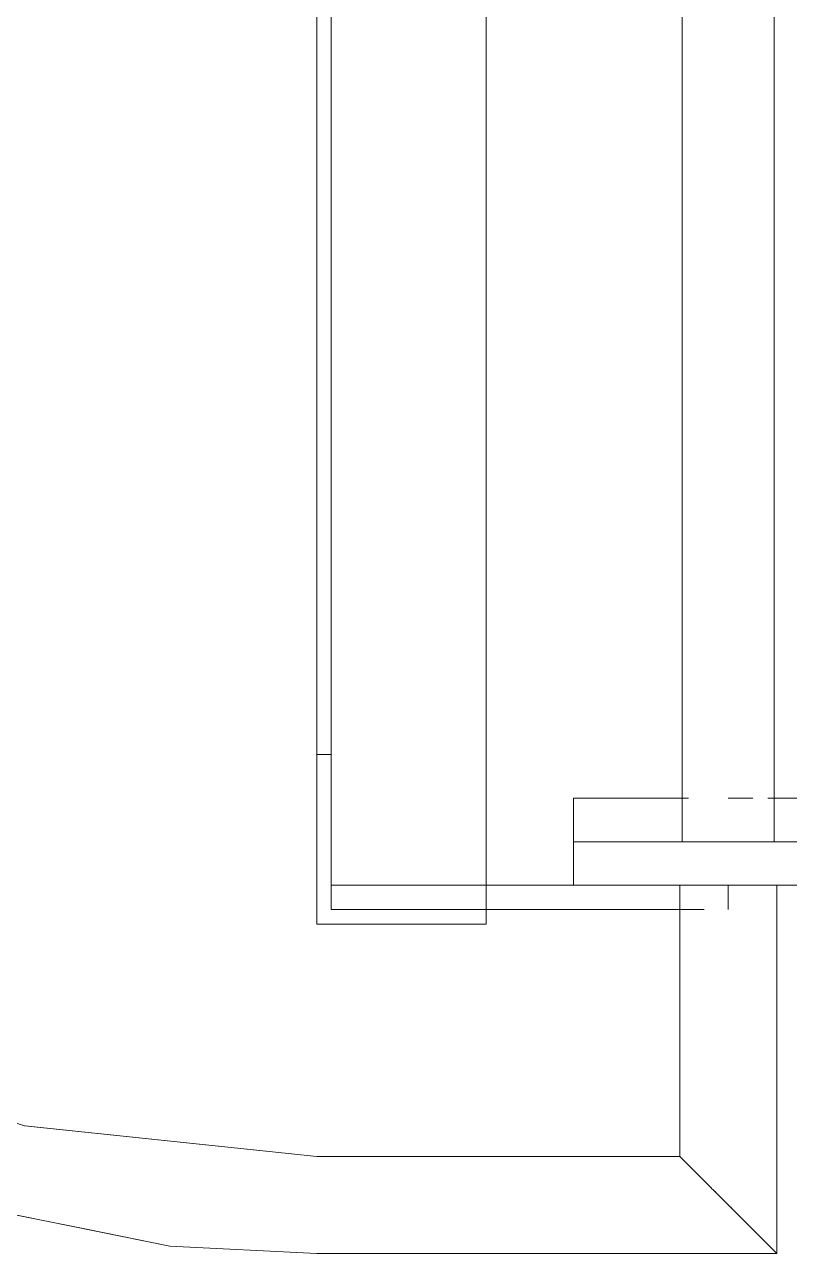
# Model space of a CAD drawing. Header units: millimetres. Extents: x 35540 to 832230, y -10956 to 416550.
# Drawn here: x 197572.8 to 197730.7, y 41522.5 to 41776.2 of the extents above; entities that cross this region are included whole.
import ezdxf

# ---------------------------------------------------------------- set-up
doc = ezdxf.new("R2010")
doc.units = ezdxf.units.MM
doc.layers.add('Q-CASE', color=31, linetype='Continuous', lineweight=5)

# ---------------------------------------------------------------- blocks, each defined once
blk = doc.blocks.new('DLN_Cat Ladder - 750x750x5000 _WDH_-9766194-2_F U_F_A_')
at = {"layer": 'Q-CASE'}
for p, q in [((260.7, -609), (260.7, -708.77)), ((260.7, -708.77), (260.7, -609)), ((260.7, -609), (260.7, -708.77)), ((260.7, -699), (260.7, -708.82)), ((269.7, -708.77), (269.7, -699)), ((269.7, -699), (269.7, -708.77)), ((269.7, -699), (269.7, -708.82)), ((269.7, -749), (269.7, -699)), ((269.7, -708.77), (269.7, -699)), ((269.7, -708.82), (269.7, -699)), ((278.7, -699), (278.7, -749)), ((278.7, -709.96), (278.7, -699)), ((269.7, -707.5), (-180.3, -707.5)), ((260.7, -707.5), (-171.3, -707.5)), ((260.7, -707.5), (-171.3, -707.5)), ((260.7, -707.5), (-171.3, -707.5)), ((260.7, -707.5), (-171.3, -707.5)), ((260.7, -707.5), (-171.3, -707.5)), ((260.7, -707.5), (-171.3, -707.5)), ((260.7, -707.5), (-171.3, -707.5)), ((260.7, -707.5), (-171.3, -707.5)), ((260.7, -707.5), (-171.3, -707.5)), ((260.7, -707.5), (-171.3, -707.5)), ((260.7, -707.5), (-171.3, -707.5)), ((260.7, -707.5), (-171.3, -707.5)), ((260.7, -707.5), (-171.3, -707.5)), ((260.7, -707.5), (-171.3, -707.5)), ((260.7, -707.5), (-171.3, -707.5)), ((267.03, -707.5), (260.7, -707.5)), ((267.03, -707.5), (260.7, -707.5)), ((267.03, -707.5), (260.7, -707.5)), ((267.03, -707.5), (260.7, -707.5)), ((267.03, -707.5), (260.7, -707.5)), ((267.03, -707.5), (260.7, -707.5)), ((267.03, -707.5), (260.7, -707.5)), ((267.03, -707.5), (260.7, -707.5)), ((267.03, -707.5), (260.7, -707.5)), ((267.03, -707.5), (260.7, -707.5)), ((267.03, -707.5), (260.7, -707.5)), ((267.03, -707.5), (260.7, -707.5)), ((267.03, -707.5), (260.7, -707.5)), ((267.03, -707.5), (260.7, -707.5)), ((267.03, -707.5), (260.7, -707.5)), ((269.7, -716.9), (269.7, -707.5)), ((269.7, -707.5), (269.7, -708.77)), ((269.7, -716.9), (269.7, -707.5)), ((269.7, -707.5), (269.7, -716.9)), ((269.7, -716.9), (269.7, -707.5)), ((269.7, -707.5), (269.7, -707.82)), ((269.7, -710.28), (269.7, -707.5)), ((269.7, -707.5), (269.7, -716.9)), ((269.7, -708.77), (269.7, -707.5)), ((269.7, -707.5), (269.7, -710.28)), ((269.7, -707.82), (269.7, -707.5)), ((269.7, -707.5), (269.7, -707.82)), ((269.7, -707.82), (269.7, -707.5)), ((269.7, -707.5), (269.7, -707.82)), ((269.7, -712.25), (269.7, -707.5)), ((269.7, -707.5), (269.7, -716.9)), ((269.7, -716.9), (269.7, -707.5)), ((269.7, -707.5), (269.7, -707.82)), ((269.7, -708.77), (269.7, -707.5)), ((269.7, -707.5), (269.7, -710.28)), ((269.7, -708.77), (269.7, -707.5)), ((269.7, -707.5), (269.7, -716.9)), ((269.7, -708.77), (269.7, -707.5)), ((269.7, -707.5), (269.7, -707.82)), ((269.7, -710.28), (269.7, -707.5)), ((269.7, -707.5), (269.7, -707.82)), ((269.7, -712.25), (269.7, -707.5)), ((269.7, -707.5), (269.7, -708.77)), ((269.7, -712.25), (269.7, -707.5)), ((269.7, -707.5), (269.7, -707.82)), ((269.7, -716.9), (269.7, -707.5)), ((269.7, -707.5), (269.7, -716.9)), ((269.7, -708.77), (269.7, -707.5)), ((269.7, -707.5), (269.7, -726.5)), ((269.7, -712.25), (269.7, -707.5)), ((269.7, -707.5), (269.7, -708.77)), ((269.7, -707.82), (269.7, -708.77)), ((269.7, -716.9), (269.7, -707.82)), ((269.7, -707.82), (269.7, -708.77)), ((269.7, -716.9), (269.7, -707.82)), ((269.7, -707.82), (269.7, -714.54)), ((269.7, -707.82), (269.7, -716.9)), ((269.7, -707.82), (269.7, -710.28)), ((269.7, -707.82), (269.7, -708.77)), ((269.7, -707.82), (269.7, -716.9)), ((354.7, -707), (278.7, -707)), ((278.7, -709.93), (278.7, -707)), ((278.7, -707), (278.7, -709.93)), ((354.7, -707), (278.7, -707)), ((278.7, -709.93), (278.7, -707)), ((278.7, -707), (278.7, -709.93)), ((354.7, -707), (278.7, -707)), ((278.7, -709.93), (278.7, -707)), ((278.7, -707), (278.7, -709.93)), ((354.7, -707), (278.7, -707)), ((278.7, -709.93), (278.7, -707)), ((278.7, -707), (278.7, -709.93)), ((354.7, -707), (278.7, -707)), ((278.7, -709.93), (278.7, -707)), ((278.7, -707), (278.7, -709.93)), ((354.7, -707), (278.7, -707)), ((278.7, -709.93), (278.7, -707)), ((278.7, -707), (278.7, -709.93)), ((354.7, -707), (278.7, -707)), ((278.7, -709.93), (278.7, -707)), ((278.7, -707), (278.7, -709.93)), ((354.7, -707), (278.7, -707)), ((278.7, -709.93), (278.7, -707)), ((278.7, -707), (278.7, -709.93)), ((354.7, -707), (278.7, -707)), ((278.7, -709.93), (278.7, -707)), ((278.7, -707), (278.7, -709.93)), ((354.7, -707), (278.7, -707)), ((278.7, -727), (278.7, -707)), ((278.7, -707), (278.7, -709.93)), ((354.7, -802), (354.7, -707)), ((354.7, -802), (354.7, -707)), ((354.7, -802), (354.7, -707)), ((354.7, -802), (354.7, -707)), ((354.7, -802), (354.7, -707)), ((354.7, -802), (354.7, -707)), ((354.7, -802), (354.7, -707)), ((354.7, -802), (354.7, -707)), ((354.7, -802), (354.7, -707)), ((354.7, -802), (354.7, -707)), ((269.7, -708.77), (269.7, -714.54)), ((269.7, -708.77), (269.7, -710.28)), ((269.7, -710.28), (269.7, -708.77)), ((269.7, -708.77), (269.7, -710.28)), ((269.7, -710.28), (269.7, -708.77)), ((269.7, -710.28), (269.7, -708.77)), ((269.7, -716.9), (269.7, -708.77)), ((269.7, -708.77), (269.7, -716.9)), ((269.7, -708.77), (269.7, -710.28)), ((269.7, -710.28), (269.7, -708.77)), ((269.7, -708.77), (269.7, -710.28)), ((269.7, -710.28), (269.7, -712.25)), ((269.7, -712.25), (269.7, -710.28)), ((269.7, -712.25), (269.7, -710.28)), ((269.7, -710.28), (269.7, -712.25)), ((269.7, -710.28), (269.7, -716.9)), ((269.7, -716.9), (269.7, -710.28)), ((269.7, -710.28), (269.7, -712.25)), ((269.7, -712.25), (269.7, -710.28)), ((269.7, -710.28), (269.7, -716.9)), ((269.7, -714.54), (269.7, -710.28)), ((269.7, -710.28), (269.7, -712.25)), ((269.7, -712.25), (269.7, -710.28)), ((269.7, -710.28), (269.7, -716.9)), ((278.7, -716.9), (278.7, -709.93)), ((278.7, -709.93), (278.7, -716.9)), ((278.7, -714.41), (278.7, -709.93)), ((278.7, -709.93), (278.7, -716.9)), ((278.7, -714.41), (278.7, -709.93)), ((278.7, -709.93), (278.7, -716.9)), ((278.7, -712), (278.7, -709.93)), ((278.7, -709.93), (278.7, -716.9)), ((278.7, -716.9), (278.7, -709.93)), ((278.7, -709.93), (278.7, -716.9)), ((278.7, -716.9), (278.7, -709.93)), ((278.7, -709.93), (278.7, -716.9)), ((278.7, -716.9), (278.7, -709.93)), ((278.7, -709.93), (278.7, -716.9)), ((278.7, -716.9), (278.7, -709.93)), ((278.7, -709.93), (278.7, -716.9)), ((278.7, -716.9), (278.7, -709.93)), ((278.7, -709.93), (278.7, -714.41)), ((278.7, -709.93), (278.7, -716.9)), ((260.7, -711.94), (260.7, -717.06)), ((269.7, -711.94), (269.7, -717.06)), ((269.7, -717.06), (269.7, -711.94)), ((269.7, -712.25), (269.7, -714.54)), ((269.7, -716.9), (269.7, -712.25)), ((269.7, -714.54), (269.7, -712.25)), ((269.7, -712.25), (269.7, -716.9)), ((269.7, -716.9), (269.7, -712.25)), ((269.7, -712.25), (269.7, -716.9)), ((269.7, -716.9), (269.7, -712.25)), ((269.7, -716.9), (269.7, -712.25)), ((269.7, -712.25), (269.7, -716.9)), ((269.7, -716.9), (269.7, -712.25)), ((269.7, -714.54), (269.7, -712.25)), ((269.7, -716.9), (269.7, -712.25)), ((278.7, -717.06), (278.7, -711.94)), ((278.7, -714.41), (278.7, -712)), ((269.7, -714.54), (269.7, -716.9)), ((269.7, -714.54), (269.7, -716.9)), ((269.7, -716.9), (269.7, -714.54)), ((269.7, -714.54), (269.7, -716.9)), ((269.7, -716.9), (269.7, -714.54)), ((269.7, -716.9), (269.7, -714.54)), ((278.7, -716.9), (278.7, -714.41)), ((278.7, -716.9), (278.7, -714.41)), ((278.7, -716.9), (278.7, -714.41)), ((278.7, -714.41), (278.7, -716.9)), ((269.7, -717), (269.7, -716.9)), ((269.7, -716.9), (269.7, -717)), ((269.7, -717), (269.7, -716.9)), ((269.7, -716.9), (269.7, -717)), ((269.7, -717), (269.7, -716.9)), ((269.7, -716.9), (269.7, -717)), ((269.7, -717), (269.7, -716.9)), ((269.7, -716.9), (269.7, -717)), ((269.7, -717), (269.7, -716.9)), ((269.7, -716.9), (269.7, -717)), ((269.7, -717), (269.7, -716.9)), ((269.7, -716.9), (269.7, -717)), ((269.7, -717), (269.7, -716.9)), ((269.7, -716.9), (269.7, -717)), ((269.7, -717), (269.7, -716.9)), ((269.7, -716.9), (269.7, -717)), ((269.7, -717), (269.7, -716.9)), ((269.7, -716.9), (269.7, -717)), ((269.7, -717), (269.7, -716.9)), ((269.7, -716.9), (269.7, -717)), ((269.7, -717), (269.7, -716.9)), ((269.7, -716.9), (269.7, -717)), ((269.7, -717), (269.7, -716.9)), ((269.7, -716.9), (269.7, -717)), ((269.7, -717), (269.7, -716.9)), ((269.7, -716.9), (269.7, -717)), ((269.7, -717), (269.7, -716.9)), ((269.7, -716.9), (269.7, -717)), ((269.7, -717), (269.7, -716.9)), ((269.7, -716.9), (269.7, -717)), ((269.7, -717), (269.7, -716.9)), ((269.7, -716.9), (269.7, -717)), ((269.7, -717), (269.7, -716.9)), ((269.7, -717), (269.7, -716.9)), ((269.7, -716.9), (269.7, -717)), ((269.7, -726.18), (269.7, -717)), ((269.7, -717), (269.7, -723.72)), ((269.7, -726.5), (269.7, -717)), ((269.7, -717), (269.7, -726.5)), ((269.7, -726.5), (269.7, -717)), ((269.7, -717), (269.7, -725.23)), ((269.7, -726.5), (269.7, -717)), ((269.7, -717), (269.7, -726.18)), ((269.7, -721.75), (269.7, -717)), ((269.7, -717), (269.7, -719.46)), ((269.7, -726.18), (269.7, -717)), ((269.7, -717), (269.7, -719.46)), ((269.7, -719.46), (269.7, -717)), ((269.7, -717), (269.7, -719.46)), ((269.7, -726.5), (269.7, -717)), ((269.7, -717), (269.7, -726.5)), ((269.7, -726.18), (269.7, -717)), ((269.7, -717), (269.7, -726.5)), ((269.7, -723.72), (269.7, -717)), ((269.7, -717), (269.7, -726.18)), ((269.7, -719.46), (269.7, -717)), ((269.7, -717), (269.7, -719.46)), ((269.7, -719.46), (269.7, -717)), ((269.7, -717), (269.7, -725.23)), ((269.7, -726.5), (269.7, -717)), ((269.7, -717), (269.7, -719.46)), ((269.7, -719.46), (269.7, -717)), ((269.7, -717), (269.7, -721.75)), ((269.7, -723.72), (269.7, -717)), ((269.7, -717), (269.7, -726.18)), ((269.7, -726.5), (269.7, -717)), ((269.7, -717), (269.7, -726.5)), ((269.7, -719.46), (269.7, -717)), ((269.7, -721.75), (269.7, -717)), ((269.7, -717), (269.7, -723.72)), ((278.7, -717), (278.7, -716.9)), ((278.7, -716.9), (278.7, -717)), ((278.7, -717), (278.7, -716.9)), ((278.7, -716.9), (278.7, -717)), ((278.7, -717), (278.7, -716.9)), ((278.7, -716.9), (278.7, -717)), ((278.7, -717), (278.7, -716.9)), ((278.7, -716.9), (278.7, -717)), ((278.7, -717), (278.7, -716.9)), ((278.7, -716.9), (278.7, -717)), ((278.7, -717), (278.7, -716.9)), ((278.7, -716.9), (278.7, -717)), ((278.7, -717), (278.7, -716.9)), ((278.7, -716.9), (278.7, -717)), ((278.7, -717), (278.7, -716.9)), ((278.7, -716.9), (278.7, -717)), ((278.7, -717), (278.7, -716.9)), ((278.7, -716.9), (278.7, -717)), ((278.7, -716.9), (278.7, -717)), ((283.7, -717), (278.7, -717)), ((278.7, -717), (283.7, -717)), ((283.7, -717), (278.7, -717)), ((278.7, -717), (283.7, -717)), ((278.7, -722), (278.7, -717)), ((278.7, -717), (278.7, -722)), ((278.7, -722), (278.7, -717)), ((278.7, -717), (278.7, -722)), ((278.7, -722), (278.7, -717)), ((278.7, -717), (278.7, -719.59)), ((278.7, -719.59), (278.7, -717)), ((278.7, -717), (278.7, -722)), ((278.7, -722), (278.7, -717)), ((278.7, -717), (278.7, -722)), ((278.7, -722), (278.7, -717)), ((278.7, -717), (278.7, -722)), ((278.7, -722), (278.7, -717)), ((278.7, -717), (278.7, -722)), ((278.7, -722), (278.7, -717)), ((278.7, -717), (278.7, -722)), ((278.7, -722), (278.7, -717)), ((278.7, -717), (278.7, -722)), ((278.7, -717), (278.7, -722)), ((269.7, -719.46), (269.7, -723.72)), ((269.7, -719.46), (269.7, -721.75)), ((269.7, -726.5), (269.7, -719.46)), ((269.7, -719.46), (269.7, -726.5)), ((269.7, -721.75), (269.7, -719.46)), ((269.7, -719.46), (269.7, -721.75)), ((269.7, -723.72), (269.7, -719.46)), ((269.7, -719.46), (269.7, -725.23)), ((269.7, -726.5), (269.7, -719.46)), ((269.7, -721.75), (269.7, -719.46)), ((278.7, -719.59), (278.7, -722)), ((278.7, -722), (278.7, -719.59)), ((269.7, -726.18), (269.7, -721.75)), ((269.7, -721.75), (269.7, -726.18)), ((269.7, -723.72), (269.7, -721.75)), ((269.7, -721.75), (269.7, -726.5)), ((269.7, -721.75), (269.7, -726.5)), ((269.7, -723.72), (269.7, -721.75)), ((269.7, -726.5), (269.7, -721.75)), ((278.7, -767), (278.7, -722)), ((278.7, -767), (278.7, -722)), ((278.7, -767), (278.7, -722)), ((278.7, -767), (278.7, -722)), ((278.7, -727), (278.7, -722)), ((278.7, -722), (278.7, -727)), ((278.7, -727), (278.7, -722)), ((278.7, -722), (278.7, -727)), ((278.7, -727), (278.7, -722)), ((278.7, -722), (278.7, -727)), ((278.7, -727), (278.7, -722)), ((278.7, -722), (278.7, -727)), ((278.7, -727), (278.7, -722)), ((278.7, -722), (278.7, -727)), ((278.7, -727), (278.7, -722)), ((278.7, -722), (278.7, -727)), ((278.7, -727), (278.7, -722)), ((278.7, -722), (278.7, -727)), ((278.7, -727), (278.7, -722)), ((278.7, -722), (278.7, -727)), ((278.7, -727), (278.7, -722)), ((278.7, -722), (278.7, -727)), ((278.7, -722), (278.7, -727)), ((283.7, -767), (283.7, -722)), ((283.7, -722), (283.7, -767)), ((283.7, -767), (283.7, -722)), ((283.7, -722), (283.7, -767)), ((260.7, -725.23), (260.7, -749)), ((260.7, -749), (260.7, -725.23)), ((260.7, -725.23), (260.7, -749)), ((260.7, -725.33), (260.7, -749)), ((269.7, -723.72), (269.7, -725.23)), ((269.7, -723.72), (269.7, -725.23)), ((269.7, -726.5), (269.7, -723.72)), ((269.7, -725.23), (269.7, -723.72)), ((269.7, -725.23), (269.7, -723.72)), ((269.7, -725.23), (269.7, -723.72)), ((269.7, -726.18), (269.7, -723.72)), ((269.7, -723.72), (269.7, -725.23)), ((269.7, -725.23), (269.7, -726.5)), ((269.7, -725.23), (269.7, -726.18)), ((269.7, -725.23), (269.7, -726.18)), ((269.7, -726.5), (269.7, -725.23)), ((269.7, -726.18), (269.7, -725.23)), ((269.7, -725.23), (269.7, -726.5)), ((269.7, -725.23), (269.7, -726.5)), ((269.7, -726.18), (269.7, -725.23)), ((269.7, -725.23), (269.7, -726.18)), ((269.7, -749), (269.7, -725.23)), ((269.7, -725.23), (269.7, -749)), ((269.7, -749), (269.7, -725.23)), ((269.7, -725.33), (269.7, -747.3)), ((269.7, -747.3), (269.7, -725.33)), ((278.7, -749), (278.7, -724)), ((-180.3, -726.5), (269.7, -726.5)), ((-171.3, -726.5), (260.7, -726.5)), ((-171.3, -726.5), (260.7, -726.5)), ((-171.3, -726.5), (260.7, -726.5)), ((-171.3, -726.5), (260.7, -726.5)), ((-171.3, -726.5), (260.7, -726.5)), ((-171.3, -726.5), (260.7, -726.5)), ((-171.3, -726.5), (260.7, -726.5)), ((-171.3, -726.5), (260.7, -726.5)), ((-171.3, -726.5), (260.7, -726.5)), ((-171.3, -726.5), (260.7, -726.5)), ((-171.3, -726.5), (260.7, -726.5)), ((-171.3, -726.5), (260.7, -726.5)), ((-171.3, -726.5), (260.7, -726.5)), ((-171.3, -726.5), (260.7, -726.5)), ((-171.3, -726.5), (260.7, -726.5)), ((-171.3, -726.5), (260.7, -726.5)), ((-171.3, -726.5), (260.7, -726.5)), ((260.7, -726.5), (268.25, -726.5)), ((260.7, -726.5), (268.25, -726.5)), ((260.7, -726.5), (268.25, -726.5)), ((260.7, -726.5), (268.25, -726.5)), ((260.7, -726.5), (268.25, -726.5)), ((260.7, -726.5), (268.25, -726.5)), ((260.7, -726.5), (268.25, -726.5)), ((260.7, -726.5), (268.25, -726.5)), ((260.7, -726.5), (268.25, -726.5)), ((260.7, -726.5), (268.25, -726.5)), ((260.7, -726.5), (268.25, -726.5)), ((260.7, -726.5), (268.25, -726.5)), ((260.7, -726.5), (268.25, -726.5)), ((260.7, -726.5), (268.25, -726.5)), ((260.7, -726.5), (268.25, -726.5)), ((260.7, -726.5), (268.25, -726.5)), ((260.7, -726.5), (268.25, -726.5)), ((269.7, -726.5), (269.7, -726.18)), ((269.7, -726.18), (269.7, -726.5)), ((269.7, -726.18), (269.7, -726.5)), ((269.7, -726.5), (269.7, -726.18)), ((269.7, -726.18), (269.7, -726.5)), ((269.7, -726.5), (269.7, -726.18)), ((269.7, -726.18), (269.7, -726.5)), ((269.7, -726.5), (269.7, -726.18)), ((269.7, -726.18), (269.7, -726.5)), ((269.7, -726.5), (269.7, -726.18)), ((269.7, -726.5), (269.7, -726.18)), ((269.7, -726.18), (269.7, -726.5)), ((269.7, -726.5), (269.7, -726.18)), ((269.7, -726.18), (269.7, -726.5)), ((278.7, -727), (334.7, -727)), ((278.7, -727), (334.7, -727)), ((278.7, -727), (334.7, -727)), ((278.7, -727), (334.7, -727)), ((278.7, -727), (334.7, -727)), ((278.7, -727), (334.7, -727)), ((278.7, -727), (334.7, -727)), ((278.7, -727), (334.7, -727)), ((278.7, -727), (334.7, -727)), ((278.7, -727), (334.7, -727)), ((334.7, -727), (334.7, -802)), ((334.7, -727), (334.7, -802)), ((334.7, -727), (334.7, -802)), ((334.7, -727), (334.7, -802)), ((334.7, -727), (334.7, -802)), ((334.7, -727), (334.7, -802)), ((334.7, -727), (334.7, -802)), ((334.7, -727), (334.7, -802)), ((334.7, -727), (334.7, -802)), ((334.7, -727), (334.7, -802)), ((269.7, -747.3), (269.7, -749)), ((269.7, -749), (269.7, -747.3)), ((260.7, -749), (269.7, -749)), ((269.7, -749), (260.7, -749)), ((260.7, -749), (269.7, -749)), ((269.7, -749), (278.7, -749)), ((286.7, -767), (-197.3, -767)), ((-194.3, -767), (283.7, -767)), ((-189.3, -767), (277.66, -767)), ((277.66, -767), (-189.3, -767)), ((278.7, -799), (278.7, -767)), ((278.7, -799), (278.7, -767)), ((278.7, -799), (278.7, -767)), ((278.7, -799), (278.7, -767)), ((283.7, -799), (283.7, -767)), ((283.7, -767), (283.7, -799)), ((283.7, -799), (283.7, -767)), ((283.7, -767), (283.7, -799)), ((283.7, -799), (283.7, -767)), ((283.7, -767), (283.7, -799)), ((286.7, -767), (286.7, -802)), ((286.7, -802), (286.7, -767)), ((283.7, -799), (-194.3, -799)), ((251.7, -799), (-162.3, -799)), ((-162.3, -799), (251.7, -799)), ((-162.3, -799), (251.7, -799)), ((251.7, -799), (-162.3, -799)), ((-162.3, -799), (251.7, -799)), ((251.7, -802), (251.7, -799)), ((251.7, -799), (251.7, -802)), ((251.7, -799), (278.7, -799)), ((251.7, -802), (251.7, -799)), ((251.7, -799), (251.7, -802)), ((283.7, -799), (278.7, -799)), ((278.7, -799), (283.7, -799)), ((283.7, -799), (278.7, -799)), ((278.7, -799), (283.7, -799)), ((-197.3, -802), (286.7, -802)), ((251.7, -802), (-162.3, -802)), ((-162.3, -802), (251.7, -802)), ((251.7, -802), (-162.3, -802)), ((-162.3, -802), (251.7, -802)), ((251.7, -802), (-162.3, -802)), ((286.7, -802), (251.7, -802)), ((334.7, -802), (328.35, -862.29)), ((334.7, -802), (328.35, -862.29)), ((334.7, -802), (328.35, -862.29)), ((334.7, -802), (328.35, -862.29)), ((334.7, -802), (328.35, -862.29)), ((334.7, -802), (328.35, -862.29)), ((334.7, -802), (328.35, -862.29)), ((334.7, -802), (328.35, -862.29)), ((334.7, -802), (328.35, -862.29)), ((343.87, -878.55), (349.73, -849.57)), ((343.87, -878.55), (349.73, -849.57)), ((343.87, -878.55), (349.73, -849.57)), ((343.87, -878.55), (349.73, -849.57)), ((343.87, -878.55), (349.73, -849.57)), ((343.87, -878.55), (349.73, -849.57)), ((343.87, -878.55), (349.73, -849.57)), ((343.87, -878.55), (349.73, -849.57)), ((343.87, -878.55), (349.73, -849.57))]:
    blk.add_line(p, q, dxfattribs=at)
at = {"layer": 'Q-CASE', "flags": 128}
for points in [[(267.03, -707.5), (260.7, -707.5), (-171.3, -707.5)], [(267.03, -707.5), (260.7, -707.5), (-171.3, -707.5)], [(-265.3, -802), (-258.94, -864.47), (-240.12, -924.37), (-209.62, -979.26), (-168.68, -1026.87), (-118.99, -1065.26), (-62.59, -1092.84), (-1.78, -1108.5), (60.94, -1111.57), (122.99, -1101.95), (181.82, -1080.02), (235.04, -1046.69), (280.44, -1003.31), (316.17, -951.68), (340.76, -893.91), (353.21, -832.36), (354.7, -802)], [(334.7, -802), (328.34, -862.39), (309.55, -920.13), (279.14, -972.7), (238.45, -1017.78), (189.27, -1053.39), (133.75, -1077.99), (74.33, -1090.48), (13.6, -1090.33), (-45.76, -1077.53), (-101.15, -1052.65), (-150.15, -1016.78), (-190.61, -971.5), (-220.75, -918.78), (-239.25, -860.94), (-245.3, -802)], [(349.73, -849.57), (353.21, -832.36), (354.7, -802)], [(349.73, -849.57), (353.21, -832.36), (354.7, -802)], [(349.73, -849.57), (353.21, -832.36), (354.7, -802)], [(349.73, -849.57), (353.21, -832.36), (354.7, -802)], [(349.73, -849.57), (353.21, -832.36), (354.7, -802)], [(349.73, -849.57), (353.21, -832.36), (354.7, -802)], [(349.73, -849.57), (353.21, -832.36), (354.7, -802)], [(349.73, -849.57), (353.21, -832.36), (354.7, -802)], [(349.73, -849.57), (353.21, -832.36), (354.7, -802)]]:
    blk.add_lwpolyline(points, dxfattribs=at)
at = {"layer": 'Q-CASE'}
for points, knots in [([(334.7, -727), (334.7, -727), (334.87, -726.83), (335.44, -726.27), (336.01, -725.69), (336.62, -725.08), (337.18, -724.52), (337.77, -723.93), (338.6, -723.11), (339.51, -722.2), (340.27, -721.43), (340.87, -720.83), (341.49, -720.22), (342.11, -719.59), (342.74, -718.95), (343.39, -718.31), (344.05, -717.65), (344.7, -717), (345.35, -716.35), (346.01, -715.69), (346.66, -715.05), (347.29, -714.41), (347.91, -713.78), (348.53, -713.17), (349.13, -712.57), (349.7, -712), (350.26, -711.44), (350.97, -710.73), (351.63, -710.07), (352.22, -709.48), (352.78, -708.92), (353.39, -708.31), (353.96, -707.73), (354.53, -707.17), (354.7, -707), (354.7, -707)], [0, 0, 0, 0, 0.083333, 0.125, 0.166667, 0.208333, 0.229167, 0.25, 0.291667, 0.333333, 0.354167, 0.375, 0.395833, 0.416667, 0.4375, 0.458333, 0.479167, 0.5, 0.520833, 0.541667, 0.5625, 0.583333, 0.604167, 0.625, 0.645833, 0.666667, 0.6875, 0.708333, 0.75, 0.770833, 0.791667, 0.833333, 0.875, 0.916667, 1, 1, 1, 1]), ([(353.36, -708.34), (353.58, -708.12), (353.96, -707.73), (354.53, -707.17), (354.7, -707), (354.7, -707)], [0.8333333, 0.8333333, 0.8333333, 0.8333333, 0.875, 0.9166667, 1, 1, 1, 1]), ([(354.7, -707), (354.7, -707), (354.53, -707.17), (353.96, -707.73), (353.58, -708.12), (353.36, -708.34)], [0, 0, 0, 0, 0.0833333, 0.125, 0.1666667, 0.1666667, 0.1666667, 0.1666667]), ([(353.36, -708.34), (353.58, -708.12), (353.96, -707.73), (354.53, -707.17), (354.7, -707), (354.7, -707)], [0.8333333, 0.8333333, 0.8333333, 0.8333333, 0.875, 0.9166667, 1, 1, 1, 1]), ([(354.7, -707), (354.7, -707), (354.53, -707.17), (353.96, -707.73), (353.58, -708.12), (353.36, -708.34)], [0, 0, 0, 0, 0.0833333, 0.125, 0.1666667, 0.1666667, 0.1666667, 0.1666667]), ([(353.36, -708.34), (353.58, -708.12), (353.96, -707.73), (354.53, -707.17), (354.7, -707), (354.7, -707)], [0.8333333, 0.8333333, 0.8333333, 0.8333333, 0.875, 0.9166667, 1, 1, 1, 1]), ([(354.7, -707), (354.7, -707), (354.53, -707.17), (353.96, -707.73), (353.58, -708.12), (353.36, -708.34)], [0, 0, 0, 0, 0.0833333, 0.125, 0.1666667, 0.1666667, 0.1666667, 0.1666667]), ([(353.36, -708.34), (353.58, -708.12), (353.96, -707.73), (354.53, -707.17), (354.7, -707), (354.7, -707)], [0.8333333, 0.8333333, 0.8333333, 0.8333333, 0.875, 0.9166667, 1, 1, 1, 1]), ([(354.7, -707), (354.7, -707), (354.53, -707.17), (353.96, -707.73), (353.58, -708.12), (353.36, -708.34)], [0, 0, 0, 0, 0.0833333, 0.125, 0.1666667, 0.1666667, 0.1666667, 0.1666667]), ([(353.36, -708.34), (353.58, -708.12), (353.96, -707.73), (354.53, -707.17), (354.7, -707), (354.7, -707)], [0.8333333, 0.8333333, 0.8333333, 0.8333333, 0.875, 0.9166667, 1, 1, 1, 1]), ([(354.7, -707), (354.7, -707), (354.53, -707.17), (353.96, -707.73), (353.58, -708.12), (353.36, -708.34)], [0, 0, 0, 0, 0.0833333, 0.125, 0.1666667, 0.1666667, 0.1666667, 0.1666667]), ([(353.36, -708.34), (353.58, -708.12), (353.96, -707.73), (354.53, -707.17), (354.7, -707), (354.7, -707)], [0.8333333, 0.8333333, 0.8333333, 0.8333333, 0.875, 0.9166667, 1, 1, 1, 1]), ([(354.7, -707), (354.7, -707), (354.53, -707.17), (353.96, -707.73), (353.58, -708.12), (353.36, -708.34)], [0, 0, 0, 0, 0.0833333, 0.125, 0.1666667, 0.1666667, 0.1666667, 0.1666667]), ([(353.36, -708.34), (353.58, -708.12), (353.96, -707.73), (354.53, -707.17), (354.7, -707), (354.7, -707)], [0.8333333, 0.8333333, 0.8333333, 0.8333333, 0.875, 0.9166667, 1, 1, 1, 1]), ([(354.7, -707), (354.7, -707), (354.53, -707.17), (353.96, -707.73), (353.58, -708.12), (353.36, -708.34)], [0, 0, 0, 0, 0.0833333, 0.125, 0.1666667, 0.1666667, 0.1666667, 0.1666667]), ([(353.36, -708.34), (353.58, -708.12), (353.96, -707.73), (354.53, -707.17), (354.7, -707), (354.7, -707)], [0.8333333, 0.8333333, 0.8333333, 0.8333333, 0.875, 0.9166667, 1, 1, 1, 1]), ([(354.7, -707), (354.7, -707), (354.53, -707.17), (353.96, -707.73), (353.58, -708.12), (353.36, -708.34)], [0, 0, 0, 0, 0.0833333, 0.125, 0.1666667, 0.1666667, 0.1666667, 0.1666667]), ([(353.36, -708.34), (353.58, -708.12), (353.96, -707.73), (354.53, -707.17), (354.7, -707), (354.7, -707)], [0.8333333, 0.8333333, 0.8333333, 0.8333333, 0.875, 0.9166667, 1, 1, 1, 1]), ([(354.7, -707), (354.7, -707), (354.53, -707.17), (353.96, -707.73), (353.58, -708.12), (353.36, -708.34)], [0, 0, 0, 0, 0.0833333, 0.125, 0.1666667, 0.1666667, 0.1666667, 0.1666667]), ([(354.7, -707), (354.7, -707), (354.53, -707.17), (353.96, -707.73), (353.58, -708.12), (353.36, -708.34)], [0, 0, 0, 0, 0.0833333, 0.125, 0.1666667, 0.1666667, 0.1666667, 0.1666667]), ([(351.77, -709.93), (351.46, -710.24), (350.8, -710.89), (349.89, -711.8), (349.13, -712.57), (348.53, -713.17), (347.91, -713.78), (347.29, -714.41), (346.66, -715.05), (346.01, -715.69), (345.38, -716.31), (344.98, -716.72), (344.8, -716.9)], [0.25, 0.25, 0.25, 0.25, 0.2916667, 0.3333333, 0.3541667, 0.375, 0.3958333, 0.4166667, 0.4375, 0.4583333, 0.4791667, 0.4968251, 0.4968251, 0.4968251, 0.4968251]), ([(351.77, -709.93), (351.46, -710.24), (350.8, -710.89), (349.89, -711.8), (349.13, -712.57), (348.53, -713.17), (347.91, -713.78), (347.29, -714.41), (346.66, -715.05), (346.01, -715.69), (345.38, -716.31), (344.98, -716.72), (344.8, -716.9)], [0.25, 0.25, 0.25, 0.25, 0.2916667, 0.3333333, 0.3541667, 0.375, 0.3958333, 0.4166667, 0.4375, 0.4583333, 0.4791667, 0.4968251, 0.4968251, 0.4968251, 0.4968251]), ([(344.8, -716.9), (344.98, -716.72), (345.38, -716.31), (346.01, -715.69), (346.66, -715.05), (347.29, -714.41), (347.91, -713.78), (348.53, -713.17), (349.13, -712.57), (349.7, -712), (350.26, -711.44), (350.97, -710.73), (351.46, -710.24), (351.77, -709.93)], [0.5031749, 0.5031749, 0.5031749, 0.5031749, 0.5208333, 0.5416667, 0.5625, 0.5833333, 0.6041667, 0.625, 0.6458333, 0.6666667, 0.6875, 0.7083333, 0.75, 0.75, 0.75, 0.75]), ([(351.77, -709.93), (351.46, -710.24), (350.8, -710.89), (349.89, -711.8), (349.13, -712.57), (348.53, -713.17), (347.91, -713.78), (347.29, -714.41), (346.66, -715.05), (346.01, -715.69), (345.38, -716.31), (344.98, -716.72), (344.8, -716.9)], [0.25, 0.25, 0.25, 0.25, 0.2916667, 0.3333333, 0.3541667, 0.375, 0.3958333, 0.4166667, 0.4375, 0.4583333, 0.4791667, 0.4968251, 0.4968251, 0.4968251, 0.4968251]), ([(344.8, -716.9), (344.98, -716.72), (345.38, -716.31), (346.01, -715.69), (346.66, -715.05), (347.29, -714.41), (347.91, -713.78), (348.53, -713.17), (349.13, -712.57), (349.7, -712), (350.26, -711.44), (350.97, -710.73), (351.46, -710.24), (351.77, -709.93)], [0.5031749, 0.5031749, 0.5031749, 0.5031749, 0.5208333, 0.5416667, 0.5625, 0.5833333, 0.6041667, 0.625, 0.6458333, 0.6666667, 0.6875, 0.7083333, 0.75, 0.75, 0.75, 0.75]), ([(351.77, -709.93), (351.46, -710.24), (350.8, -710.89), (349.89, -711.8), (349.13, -712.57), (348.53, -713.17), (347.91, -713.78), (347.29, -714.41), (346.66, -715.05), (346.01, -715.69), (345.38, -716.31), (344.98, -716.72), (344.8, -716.9)], [0.25, 0.25, 0.25, 0.25, 0.2916667, 0.3333333, 0.3541667, 0.375, 0.3958333, 0.4166667, 0.4375, 0.4583333, 0.4791667, 0.4968251, 0.4968251, 0.4968251, 0.4968251]), ([(344.8, -716.9), (344.98, -716.72), (345.38, -716.31), (346.01, -715.69), (346.66, -715.05), (347.29, -714.41), (347.91, -713.78), (348.53, -713.17), (349.13, -712.57), (349.7, -712), (350.26, -711.44), (350.97, -710.73), (351.46, -710.24), (351.77, -709.93)], [0.5031749, 0.5031749, 0.5031749, 0.5031749, 0.5208333, 0.5416667, 0.5625, 0.5833333, 0.6041667, 0.625, 0.6458333, 0.6666667, 0.6875, 0.7083333, 0.75, 0.75, 0.75, 0.75]), ([(351.77, -709.93), (351.46, -710.24), (350.8, -710.89), (349.89, -711.8), (349.13, -712.57), (348.53, -713.17), (347.91, -713.78), (347.29, -714.41), (346.66, -715.05), (346.01, -715.69), (345.38, -716.31), (344.98, -716.72), (344.8, -716.9)], [0.25, 0.25, 0.25, 0.25, 0.2916667, 0.3333333, 0.3541667, 0.375, 0.3958333, 0.4166667, 0.4375, 0.4583333, 0.4791667, 0.4968251, 0.4968251, 0.4968251, 0.4968251]), ([(344.8, -716.9), (344.98, -716.72), (345.38, -716.31), (346.01, -715.69), (346.66, -715.05), (347.29, -714.41), (347.91, -713.78), (348.53, -713.17), (349.13, -712.57), (349.7, -712), (350.26, -711.44), (350.97, -710.73), (351.46, -710.24), (351.77, -709.93)], [0.5031749, 0.5031749, 0.5031749, 0.5031749, 0.5208333, 0.5416667, 0.5625, 0.5833333, 0.6041667, 0.625, 0.6458333, 0.6666667, 0.6875, 0.7083333, 0.75, 0.75, 0.75, 0.75]), ([(351.77, -709.93), (351.46, -710.24), (350.8, -710.89), (349.89, -711.8), (349.13, -712.57), (348.53, -713.17), (347.91, -713.78), (347.29, -714.41), (346.66, -715.05), (346.01, -715.69), (345.38, -716.31), (344.98, -716.72), (344.8, -716.9)], [0.25, 0.25, 0.25, 0.25, 0.2916667, 0.3333333, 0.3541667, 0.375, 0.3958333, 0.4166667, 0.4375, 0.4583333, 0.4791667, 0.4968251, 0.4968251, 0.4968251, 0.4968251]), ([(344.8, -716.9), (344.98, -716.72), (345.38, -716.31), (346.01, -715.69), (346.66, -715.05), (347.29, -714.41), (347.91, -713.78), (348.53, -713.17), (349.13, -712.57), (349.7, -712), (350.26, -711.44), (350.97, -710.73), (351.46, -710.24), (351.77, -709.93)], [0.5031749, 0.5031749, 0.5031749, 0.5031749, 0.5208333, 0.5416667, 0.5625, 0.5833333, 0.6041667, 0.625, 0.6458333, 0.6666667, 0.6875, 0.7083333, 0.75, 0.75, 0.75, 0.75]), ([(351.77, -709.93), (351.46, -710.24), (350.8, -710.89), (349.89, -711.8), (349.13, -712.57), (348.53, -713.17), (347.91, -713.78), (347.29, -714.41), (346.66, -715.05), (346.01, -715.69), (345.38, -716.31), (344.98, -716.72), (344.8, -716.9)], [0.25, 0.25, 0.25, 0.25, 0.2916667, 0.3333333, 0.3541667, 0.375, 0.3958333, 0.4166667, 0.4375, 0.4583333, 0.4791667, 0.4968251, 0.4968251, 0.4968251, 0.4968251]), ([(347.29, -714.41), (347.5, -714.2), (347.91, -713.78), (348.53, -713.17), (349.13, -712.57), (349.7, -712), (350.26, -711.44), (350.97, -710.73), (351.46, -710.24), (351.77, -709.93)], [0.5833333, 0.5833333, 0.5833333, 0.5833333, 0.6041667, 0.625, 0.6458333, 0.6666667, 0.6875, 0.7083333, 0.75, 0.75, 0.75, 0.75]), ([(347.29, -714.41), (347.5, -714.2), (347.91, -713.78), (348.53, -713.17), (349.13, -712.57), (349.7, -712), (350.26, -711.44), (350.97, -710.73), (351.46, -710.24), (351.77, -709.93)], [0.5833333, 0.5833333, 0.5833333, 0.5833333, 0.6041667, 0.625, 0.6458333, 0.6666667, 0.6875, 0.7083333, 0.75, 0.75, 0.75, 0.75]), ([(351.77, -709.93), (351.46, -710.24), (350.8, -710.89), (349.89, -711.8), (349.13, -712.57), (348.53, -713.17), (347.91, -713.78), (347.5, -714.2), (347.29, -714.41)], [0.25, 0.25, 0.25, 0.25, 0.2916667, 0.3333333, 0.3541667, 0.375, 0.3958333, 0.4166667, 0.4166667, 0.4166667, 0.4166667]), ([(351.77, -709.93), (351.46, -710.24), (350.8, -710.89), (349.89, -711.8), (349.13, -712.57), (348.53, -713.17), (347.91, -713.78), (347.5, -714.2), (347.29, -714.41)], [0.25, 0.25, 0.25, 0.25, 0.2916667, 0.3333333, 0.3541667, 0.375, 0.3958333, 0.4166667, 0.4166667, 0.4166667, 0.4166667]), ([(347.29, -714.41), (347.5, -714.2), (347.91, -713.78), (348.53, -713.17), (349.13, -712.57), (349.7, -712), (350.26, -711.44), (350.97, -710.73), (351.46, -710.24), (351.77, -709.93)], [0.5833333, 0.5833333, 0.5833333, 0.5833333, 0.6041667, 0.625, 0.6458333, 0.6666667, 0.6875, 0.7083333, 0.75, 0.75, 0.75, 0.75]), ([(349.7, -712), (349.89, -711.81), (350.26, -711.44), (350.97, -710.73), (351.46, -710.24), (351.77, -709.93)], [0.66666667, 0.66666667, 0.66666667, 0.66666667, 0.6875, 0.70833333, 0.75, 0.75, 0.75, 0.75]), ([(351.77, -709.93), (351.92, -709.77), (352.22, -709.48), (352.78, -708.92), (353.15, -708.56), (353.36, -708.34)], [0.75, 0.75, 0.75, 0.75, 0.77083333, 0.79166667, 0.83333333, 0.83333333, 0.83333333, 0.83333333]), ([(353.36, -708.34), (353.14, -708.56), (352.78, -708.92), (352.22, -709.48), (351.92, -709.77), (351.77, -709.93)], [0.16666667, 0.16666667, 0.16666667, 0.16666667, 0.20833333, 0.22916667, 0.25, 0.25, 0.25, 0.25]), ([(351.77, -709.93), (351.92, -709.77), (352.22, -709.48), (352.78, -708.92), (353.15, -708.56), (353.36, -708.34)], [0.75, 0.75, 0.75, 0.75, 0.77083333, 0.79166667, 0.83333333, 0.83333333, 0.83333333, 0.83333333]), ([(353.36, -708.34), (353.14, -708.56), (352.78, -708.92), (352.22, -709.48), (351.92, -709.77), (351.77, -709.93)], [0.16666667, 0.16666667, 0.16666667, 0.16666667, 0.20833333, 0.22916667, 0.25, 0.25, 0.25, 0.25]), ([(351.77, -709.93), (351.92, -709.77), (352.22, -709.48), (352.78, -708.92), (353.15, -708.56), (353.36, -708.34)], [0.75, 0.75, 0.75, 0.75, 0.77083333, 0.79166667, 0.83333333, 0.83333333, 0.83333333, 0.83333333]), ([(353.36, -708.34), (353.14, -708.56), (352.78, -708.92), (352.22, -709.48), (351.92, -709.77), (351.77, -709.93)], [0.16666667, 0.16666667, 0.16666667, 0.16666667, 0.20833333, 0.22916667, 0.25, 0.25, 0.25, 0.25]), ([(351.77, -709.93), (351.92, -709.77), (352.22, -709.48), (352.78, -708.92), (353.15, -708.56), (353.36, -708.34)], [0.75, 0.75, 0.75, 0.75, 0.77083333, 0.79166667, 0.83333333, 0.83333333, 0.83333333, 0.83333333]), ([(353.36, -708.34), (353.14, -708.56), (352.78, -708.92), (352.22, -709.48), (351.92, -709.77), (351.77, -709.93)], [0.16666667, 0.16666667, 0.16666667, 0.16666667, 0.20833333, 0.22916667, 0.25, 0.25, 0.25, 0.25]), ([(351.77, -709.93), (351.92, -709.77), (352.22, -709.48), (352.78, -708.92), (353.15, -708.56), (353.36, -708.34)], [0.75, 0.75, 0.75, 0.75, 0.77083333, 0.79166667, 0.83333333, 0.83333333, 0.83333333, 0.83333333]), ([(353.36, -708.34), (353.14, -708.56), (352.78, -708.92), (352.22, -709.48), (351.92, -709.77), (351.77, -709.93)], [0.16666667, 0.16666667, 0.16666667, 0.16666667, 0.20833333, 0.22916667, 0.25, 0.25, 0.25, 0.25]), ([(351.77, -709.93), (351.92, -709.77), (352.22, -709.48), (352.78, -708.92), (353.15, -708.56), (353.36, -708.34)], [0.75, 0.75, 0.75, 0.75, 0.77083333, 0.79166667, 0.83333333, 0.83333333, 0.83333333, 0.83333333]), ([(353.36, -708.34), (353.14, -708.56), (352.78, -708.92), (352.22, -709.48), (351.92, -709.77), (351.77, -709.93)], [0.16666667, 0.16666667, 0.16666667, 0.16666667, 0.20833333, 0.22916667, 0.25, 0.25, 0.25, 0.25]), ([(351.77, -709.93), (351.92, -709.77), (352.22, -709.48), (352.78, -708.92), (353.15, -708.56), (353.36, -708.34)], [0.75, 0.75, 0.75, 0.75, 0.77083333, 0.79166667, 0.83333333, 0.83333333, 0.83333333, 0.83333333]), ([(353.36, -708.34), (353.14, -708.56), (352.78, -708.92), (352.22, -709.48), (351.92, -709.77), (351.77, -709.93)], [0.16666667, 0.16666667, 0.16666667, 0.16666667, 0.20833333, 0.22916667, 0.25, 0.25, 0.25, 0.25]), ([(351.77, -709.93), (351.92, -709.77), (352.22, -709.48), (352.78, -708.92), (353.15, -708.56), (353.36, -708.34)], [0.75, 0.75, 0.75, 0.75, 0.77083333, 0.79166667, 0.83333333, 0.83333333, 0.83333333, 0.83333333]), ([(353.36, -708.34), (353.14, -708.56), (352.78, -708.92), (352.22, -709.48), (351.92, -709.77), (351.77, -709.93)], [0.16666667, 0.16666667, 0.16666667, 0.16666667, 0.20833333, 0.22916667, 0.25, 0.25, 0.25, 0.25]), ([(351.77, -709.93), (351.92, -709.77), (352.22, -709.48), (352.78, -708.92), (353.15, -708.56), (353.36, -708.34)], [0.75, 0.75, 0.75, 0.75, 0.77083333, 0.79166667, 0.83333333, 0.83333333, 0.83333333, 0.83333333]), ([(353.36, -708.34), (353.14, -708.56), (352.78, -708.92), (352.22, -709.48), (351.92, -709.77), (351.77, -709.93)], [0.16666667, 0.16666667, 0.16666667, 0.16666667, 0.20833333, 0.22916667, 0.25, 0.25, 0.25, 0.25]), ([(353.36, -708.34), (353.14, -708.56), (352.78, -708.92), (352.22, -709.48), (351.92, -709.77), (351.77, -709.93)], [0.16666667, 0.16666667, 0.16666667, 0.16666667, 0.20833333, 0.22916667, 0.25, 0.25, 0.25, 0.25]), ([(344.8, -716.9), (344.98, -716.72), (345.38, -716.31), (346.01, -715.69), (346.66, -715.05), (347.29, -714.41), (347.91, -713.78), (348.53, -713.17), (349.13, -712.57), (349.51, -712.19), (349.7, -712)], [0.5031749, 0.5031749, 0.5031749, 0.5031749, 0.5208333, 0.5416667, 0.5625, 0.5833333, 0.6041667, 0.625, 0.6458333, 0.6666667, 0.6666667, 0.6666667, 0.6666667]), ([(344.8, -716.9), (344.98, -716.72), (345.38, -716.31), (346.01, -715.69), (346.66, -715.05), (347.08, -714.62), (347.29, -714.41)], [0.50317493, 0.50317493, 0.50317493, 0.50317493, 0.52083333, 0.54166667, 0.5625, 0.58333333, 0.58333333, 0.58333333, 0.58333333]), ([(344.8, -716.9), (344.98, -716.72), (345.38, -716.31), (346.01, -715.69), (346.66, -715.05), (347.08, -714.62), (347.29, -714.41)], [0.50317493, 0.50317493, 0.50317493, 0.50317493, 0.52083333, 0.54166667, 0.5625, 0.58333333, 0.58333333, 0.58333333, 0.58333333]), ([(347.29, -714.41), (347.08, -714.62), (346.66, -715.05), (346.01, -715.69), (345.38, -716.31), (344.98, -716.72), (344.8, -716.9)], [0.41666667, 0.41666667, 0.41666667, 0.41666667, 0.4375, 0.45833333, 0.47916667, 0.49682507, 0.49682507, 0.49682507, 0.49682507]), ([(347.29, -714.41), (347.08, -714.62), (346.66, -715.05), (346.01, -715.69), (345.38, -716.31), (344.98, -716.72), (344.8, -716.9)], [0.41666667, 0.41666667, 0.41666667, 0.41666667, 0.4375, 0.45833333, 0.47916667, 0.49682507, 0.49682507, 0.49682507, 0.49682507]), ([(344.8, -716.9), (344.98, -716.72), (345.38, -716.31), (346.01, -715.69), (346.66, -715.05), (347.08, -714.62), (347.29, -714.41)], [0.50317493, 0.50317493, 0.50317493, 0.50317493, 0.52083333, 0.54166667, 0.5625, 0.58333333, 0.58333333, 0.58333333, 0.58333333]), ([(347.29, -714.41), (347.08, -714.62), (346.66, -715.05), (346.01, -715.69), (345.38, -716.31), (344.98, -716.72), (344.8, -716.9)], [0.41666667, 0.41666667, 0.41666667, 0.41666667, 0.4375, 0.45833333, 0.47916667, 0.49682507, 0.49682507, 0.49682507, 0.49682507]), ([(339.7, -722), (339.51, -722.19), (339.14, -722.56), (338.43, -723.27), (337.94, -723.76), (337.63, -724.07)], [0.66666667, 0.66666667, 0.66666667, 0.66666667, 0.6875, 0.70833333, 0.75, 0.75, 0.75, 0.75]), ([(339.7, -722), (339.51, -722.19), (339.14, -722.56), (338.43, -723.27), (337.94, -723.76), (337.63, -724.07)], [0.66666667, 0.66666667, 0.66666667, 0.66666667, 0.6875, 0.70833333, 0.75, 0.75, 0.75, 0.75]), ([(339.7, -722), (339.51, -722.19), (339.14, -722.56), (338.43, -723.27), (337.94, -723.76), (337.63, -724.07)], [0.66666667, 0.66666667, 0.66666667, 0.66666667, 0.6875, 0.70833333, 0.75, 0.75, 0.75, 0.75]), ([(339.7, -722), (339.51, -722.19), (339.14, -722.56), (338.43, -723.27), (337.94, -723.76), (337.63, -724.07)], [0.66666667, 0.66666667, 0.66666667, 0.66666667, 0.6875, 0.70833333, 0.75, 0.75, 0.75, 0.75]), ([(339.7, -722), (339.51, -722.19), (339.14, -722.56), (338.43, -723.27), (337.94, -723.76), (337.63, -724.07)], [0.66666667, 0.66666667, 0.66666667, 0.66666667, 0.6875, 0.70833333, 0.75, 0.75, 0.75, 0.75]), ([(339.7, -722), (339.51, -722.19), (339.14, -722.56), (338.43, -723.27), (337.94, -723.76), (337.63, -724.07)], [0.66666667, 0.66666667, 0.66666667, 0.66666667, 0.6875, 0.70833333, 0.75, 0.75, 0.75, 0.75]), ([(339.7, -722), (339.51, -722.19), (339.14, -722.56), (338.43, -723.27), (337.94, -723.76), (337.63, -724.07)], [0.66666667, 0.66666667, 0.66666667, 0.66666667, 0.6875, 0.70833333, 0.75, 0.75, 0.75, 0.75]), ([(339.7, -722), (339.51, -722.19), (339.14, -722.56), (338.43, -723.27), (337.94, -723.76), (337.63, -724.07)], [0.66666667, 0.66666667, 0.66666667, 0.66666667, 0.6875, 0.70833333, 0.75, 0.75, 0.75, 0.75]), ([(339.7, -722), (339.51, -722.19), (339.14, -722.56), (338.43, -723.27), (337.94, -723.76), (337.63, -724.07)], [0.66666667, 0.66666667, 0.66666667, 0.66666667, 0.6875, 0.70833333, 0.75, 0.75, 0.75, 0.75]), ([(339.7, -722), (339.51, -722.19), (339.14, -722.56), (338.43, -723.27), (337.94, -723.76), (337.63, -724.07)], [0.66666667, 0.66666667, 0.66666667, 0.66666667, 0.6875, 0.70833333, 0.75, 0.75, 0.75, 0.75]), ([(334.7, -727), (334.7, -727), (334.87, -726.83), (335.44, -726.27), (336.01, -725.69), (336.62, -725.08), (337.18, -724.52), (337.48, -724.23), (337.63, -724.07)], [0, 0, 0, 0, 0.0833333, 0.125, 0.1666667, 0.2083333, 0.2291667, 0.25, 0.25, 0.25, 0.25]), ([(337.63, -724.07), (337.48, -724.23), (337.18, -724.52), (336.62, -725.08), (336.01, -725.69), (335.44, -726.27), (334.87, -726.83), (334.7, -727), (334.7, -727)], [0.75, 0.75, 0.75, 0.75, 0.7708333, 0.7916667, 0.8333333, 0.875, 0.9166667, 1, 1, 1, 1]), ([(334.7, -727), (334.7, -727), (334.87, -726.83), (335.44, -726.27), (336.01, -725.69), (336.62, -725.08), (337.18, -724.52), (337.48, -724.23), (337.63, -724.07)], [0, 0, 0, 0, 0.0833333, 0.125, 0.1666667, 0.2083333, 0.2291667, 0.25, 0.25, 0.25, 0.25]), ([(337.63, -724.07), (337.48, -724.23), (337.18, -724.52), (336.62, -725.08), (336.01, -725.69), (335.44, -726.27), (334.87, -726.83), (334.7, -727), (334.7, -727)], [0.75, 0.75, 0.75, 0.75, 0.7708333, 0.7916667, 0.8333333, 0.875, 0.9166667, 1, 1, 1, 1]), ([(334.7, -727), (334.7, -727), (334.87, -726.83), (335.44, -726.27), (336.01, -725.69), (336.62, -725.08), (337.18, -724.52), (337.48, -724.23), (337.63, -724.07)], [0, 0, 0, 0, 0.0833333, 0.125, 0.1666667, 0.2083333, 0.2291667, 0.25, 0.25, 0.25, 0.25]), ([(337.63, -724.07), (337.48, -724.23), (337.18, -724.52), (336.62, -725.08), (336.01, -725.69), (335.44, -726.27), (334.87, -726.83), (334.7, -727), (334.7, -727)], [0.75, 0.75, 0.75, 0.75, 0.7708333, 0.7916667, 0.8333333, 0.875, 0.9166667, 1, 1, 1, 1]), ([(334.7, -727), (334.7, -727), (334.87, -726.83), (335.44, -726.27), (336.01, -725.69), (336.62, -725.08), (337.18, -724.52), (337.48, -724.23), (337.63, -724.07)], [0, 0, 0, 0, 0.0833333, 0.125, 0.1666667, 0.2083333, 0.2291667, 0.25, 0.25, 0.25, 0.25]), ([(337.63, -724.07), (337.48, -724.23), (337.18, -724.52), (336.62, -725.08), (336.01, -725.69), (335.44, -726.27), (334.87, -726.83), (334.7, -727), (334.7, -727)], [0.75, 0.75, 0.75, 0.75, 0.7708333, 0.7916667, 0.8333333, 0.875, 0.9166667, 1, 1, 1, 1]), ([(334.7, -727), (334.7, -727), (334.87, -726.83), (335.44, -726.27), (336.01, -725.69), (336.62, -725.08), (337.18, -724.52), (337.48, -724.23), (337.63, -724.07)], [0, 0, 0, 0, 0.0833333, 0.125, 0.1666667, 0.2083333, 0.2291667, 0.25, 0.25, 0.25, 0.25]), ([(337.63, -724.07), (337.48, -724.23), (337.18, -724.52), (336.62, -725.08), (336.01, -725.69), (335.44, -726.27), (334.87, -726.83), (334.7, -727), (334.7, -727)], [0.75, 0.75, 0.75, 0.75, 0.7708333, 0.7916667, 0.8333333, 0.875, 0.9166667, 1, 1, 1, 1]), ([(334.7, -727), (334.7, -727), (334.87, -726.83), (335.44, -726.27), (336.01, -725.69), (336.62, -725.08), (337.18, -724.52), (337.48, -724.23), (337.63, -724.07)], [0, 0, 0, 0, 0.0833333, 0.125, 0.1666667, 0.2083333, 0.2291667, 0.25, 0.25, 0.25, 0.25]), ([(337.63, -724.07), (337.48, -724.23), (337.18, -724.52), (336.62, -725.08), (336.01, -725.69), (335.44, -726.27), (334.87, -726.83), (334.7, -727), (334.7, -727)], [0.75, 0.75, 0.75, 0.75, 0.7708333, 0.7916667, 0.8333333, 0.875, 0.9166667, 1, 1, 1, 1]), ([(334.7, -727), (334.7, -727), (334.87, -726.83), (335.44, -726.27), (336.01, -725.69), (336.62, -725.08), (337.18, -724.52), (337.48, -724.23), (337.63, -724.07)], [0, 0, 0, 0, 0.0833333, 0.125, 0.1666667, 0.2083333, 0.2291667, 0.25, 0.25, 0.25, 0.25]), ([(337.63, -724.07), (337.48, -724.23), (337.18, -724.52), (336.62, -725.08), (336.01, -725.69), (335.44, -726.27), (334.87, -726.83), (334.7, -727), (334.7, -727)], [0.75, 0.75, 0.75, 0.75, 0.7708333, 0.7916667, 0.8333333, 0.875, 0.9166667, 1, 1, 1, 1]), ([(334.7, -727), (334.7, -727), (334.87, -726.83), (335.44, -726.27), (336.01, -725.69), (336.62, -725.08), (337.18, -724.52), (337.48, -724.23), (337.63, -724.07)], [0, 0, 0, 0, 0.0833333, 0.125, 0.1666667, 0.2083333, 0.2291667, 0.25, 0.25, 0.25, 0.25]), ([(337.63, -724.07), (337.48, -724.23), (337.18, -724.52), (336.62, -725.08), (336.01, -725.69), (335.44, -726.27), (334.87, -726.83), (334.7, -727), (334.7, -727)], [0.75, 0.75, 0.75, 0.75, 0.7708333, 0.7916667, 0.8333333, 0.875, 0.9166667, 1, 1, 1, 1]), ([(334.7, -727), (334.7, -727), (334.87, -726.83), (335.44, -726.27), (336.01, -725.69), (336.62, -725.08), (337.18, -724.52), (337.48, -724.23), (337.63, -724.07)], [0, 0, 0, 0, 0.0833333, 0.125, 0.1666667, 0.2083333, 0.2291667, 0.25, 0.25, 0.25, 0.25]), ([(337.63, -724.07), (337.48, -724.23), (337.18, -724.52), (336.62, -725.08), (336.01, -725.69), (335.44, -726.27), (334.87, -726.83), (334.7, -727), (334.7, -727)], [0.75, 0.75, 0.75, 0.75, 0.7708333, 0.7916667, 0.8333333, 0.875, 0.9166667, 1, 1, 1, 1]), ([(337.63, -724.07), (337.48, -724.23), (337.18, -724.52), (336.62, -725.08), (336.01, -725.69), (335.44, -726.27), (334.87, -726.83), (334.7, -727), (334.7, -727)], [0.75, 0.75, 0.75, 0.75, 0.7708333, 0.7916667, 0.8333333, 0.875, 0.9166667, 1, 1, 1, 1])]:
    blk.add_open_spline(points, degree=3, knots=knots, dxfattribs=at)
for points in [[(351.77, -709.93), (351.46, -710.24), (350.8, -710.89), (350.08, -711.62), (349.7, -712)], [(349.7, -712), (349.51, -712.19), (349.13, -712.57), (348.53, -713.17), (347.91, -713.78), (347.5, -714.2), (347.29, -714.41)], [(344.7, -717), (344.48, -717.22), (344.05, -717.65), (343.39, -718.31), (342.74, -718.95), (342.11, -719.59), (341.49, -720.22), (340.87, -720.83), (340.27, -721.43), (339.89, -721.81), (339.7, -722)], [(344.7, -717), (344.48, -717.22), (344.05, -717.65), (343.39, -718.31), (342.74, -718.95), (342.11, -719.59), (341.49, -720.22), (340.87, -720.83), (340.27, -721.43), (339.89, -721.81), (339.7, -722)], [(344.7, -717), (344.48, -717.22), (344.05, -717.65), (343.39, -718.31), (342.74, -718.95), (342.11, -719.59), (341.49, -720.22), (340.87, -720.83), (340.27, -721.43), (339.89, -721.81), (339.7, -722)], [(339.7, -722), (339.89, -721.81), (340.27, -721.43), (340.87, -720.83), (341.49, -720.22), (342.11, -719.59), (342.74, -718.95), (343.39, -718.31), (344.05, -717.65), (344.48, -717.22), (344.7, -717)], [(344.7, -717), (344.48, -717.22), (344.05, -717.65), (343.39, -718.31), (342.74, -718.95), (342.11, -719.59), (341.49, -720.22), (340.87, -720.83), (340.27, -721.43), (339.89, -721.81), (339.7, -722)], [(339.7, -722), (339.89, -721.81), (340.27, -721.43), (340.87, -720.83), (341.49, -720.22), (342.11, -719.59), (342.74, -718.95), (343.39, -718.31), (344.05, -717.65), (344.48, -717.22), (344.7, -717)], [(339.7, -722), (339.89, -721.81), (340.27, -721.43), (340.87, -720.83), (341.49, -720.22), (342.11, -719.59), (342.74, -718.95), (343.39, -718.31), (344.05, -717.65), (344.48, -717.22), (344.7, -717)], [(344.7, -717), (344.48, -717.22), (344.05, -717.65), (343.39, -718.31), (342.74, -718.95), (342.11, -719.59), (341.49, -720.22), (340.87, -720.83), (340.27, -721.43), (339.89, -721.81), (339.7, -722)], [(339.7, -722), (339.89, -721.81), (340.27, -721.43), (340.87, -720.83), (341.49, -720.22), (342.11, -719.59), (342.74, -718.95), (343.39, -718.31), (344.05, -717.65), (344.48, -717.22), (344.7, -717)], [(344.7, -717), (344.48, -717.22), (344.05, -717.65), (343.39, -718.31), (342.74, -718.95), (342.11, -719.59), (341.49, -720.22), (340.87, -720.83), (340.27, -721.43), (339.89, -721.81), (339.7, -722)], [(344.7, -717), (344.48, -717.22), (344.05, -717.65), (343.39, -718.31), (342.74, -718.95), (342.11, -719.59), (341.49, -720.22), (340.87, -720.83), (340.27, -721.43), (339.89, -721.81), (339.7, -722)], [(344.7, -717), (344.48, -717.22), (344.05, -717.65), (343.39, -718.31), (342.74, -718.95), (342.11, -719.59), (341.49, -720.22), (340.87, -720.83), (340.27, -721.43), (339.89, -721.81), (339.7, -722)], [(342.11, -719.59), (342.32, -719.38), (342.74, -718.95), (343.39, -718.31), (344.05, -717.65), (344.48, -717.22), (344.7, -717)], [(342.11, -719.59), (342.32, -719.38), (342.74, -718.95), (343.39, -718.31), (344.05, -717.65), (344.48, -717.22), (344.7, -717)], [(344.7, -717), (344.48, -717.22), (344.05, -717.65), (343.39, -718.31), (342.74, -718.95), (342.32, -719.38), (342.11, -719.59)], [(342.11, -719.59), (342.32, -719.38), (342.74, -718.95), (343.39, -718.31), (344.05, -717.65), (344.48, -717.22), (344.7, -717)], [(342.11, -719.59), (342.32, -719.38), (342.74, -718.95), (343.39, -718.31), (344.05, -717.65), (344.48, -717.22), (344.7, -717)], [(344.7, -717), (344.48, -717.22), (344.05, -717.65), (343.39, -718.31), (342.74, -718.95), (342.32, -719.38), (342.11, -719.59)], [(342.11, -719.59), (342.32, -719.38), (342.74, -718.95), (343.39, -718.31), (344.05, -717.65), (344.48, -717.22), (344.7, -717)], [(344.7, -717), (344.73, -716.97), (344.77, -716.93), (344.8, -716.9)], [(344.8, -716.9), (344.77, -716.93), (344.73, -716.97), (344.7, -717)], [(344.7, -717), (344.73, -716.97), (344.77, -716.93), (344.8, -716.9)], [(344.8, -716.9), (344.77, -716.93), (344.73, -716.97), (344.7, -717)], [(344.7, -717), (344.73, -716.97), (344.77, -716.93), (344.8, -716.9)], [(344.8, -716.9), (344.77, -716.93), (344.73, -716.97), (344.7, -717)], [(344.7, -717), (344.73, -716.97), (344.77, -716.93), (344.8, -716.9)], [(344.8, -716.9), (344.77, -716.93), (344.73, -716.97), (344.7, -717)], [(344.7, -717), (344.73, -716.97), (344.77, -716.93), (344.8, -716.9)], [(344.8, -716.9), (344.77, -716.93), (344.73, -716.97), (344.7, -717)], [(344.7, -717), (344.73, -716.97), (344.77, -716.93), (344.8, -716.9)], [(344.8, -716.9), (344.77, -716.93), (344.73, -716.97), (344.7, -717)], [(344.7, -717), (344.73, -716.97), (344.77, -716.93), (344.8, -716.9)], [(344.8, -716.9), (344.77, -716.93), (344.73, -716.97), (344.7, -717)], [(344.7, -717), (344.73, -716.97), (344.77, -716.93), (344.8, -716.9)], [(344.8, -716.9), (344.77, -716.93), (344.73, -716.97), (344.7, -717)], [(344.7, -717), (344.73, -716.97), (344.77, -716.93), (344.8, -716.9)], [(344.8, -716.9), (344.77, -716.93), (344.73, -716.97), (344.7, -717)], [(344.8, -716.9), (344.77, -716.93), (344.73, -716.97), (344.7, -717)], [(339.7, -722), (339.89, -721.81), (340.27, -721.43), (340.87, -720.83), (341.49, -720.22), (341.9, -719.8), (342.11, -719.59)], [(339.7, -722), (339.89, -721.81), (340.27, -721.43), (340.87, -720.83), (341.49, -720.22), (341.9, -719.8), (342.11, -719.59)], [(342.11, -719.59), (341.9, -719.8), (341.49, -720.22), (340.87, -720.83), (340.27, -721.43), (339.89, -721.81), (339.7, -722)], [(339.7, -722), (339.89, -721.81), (340.27, -721.43), (340.87, -720.83), (341.49, -720.22), (341.9, -719.8), (342.11, -719.59)], [(339.7, -722), (339.89, -721.81), (340.27, -721.43), (340.87, -720.83), (341.49, -720.22), (341.9, -719.8), (342.11, -719.59)], [(342.11, -719.59), (341.9, -719.8), (341.49, -720.22), (340.87, -720.83), (340.27, -721.43), (339.89, -721.81), (339.7, -722)], [(339.7, -722), (339.89, -721.81), (340.27, -721.43), (340.87, -720.83), (341.49, -720.22), (341.9, -719.8), (342.11, -719.59)], [(337.63, -724.07), (337.94, -723.76), (338.6, -723.11), (339.32, -722.38), (339.7, -722)], [(337.63, -724.07), (337.94, -723.76), (338.6, -723.11), (339.32, -722.38), (339.7, -722)], [(337.63, -724.07), (337.94, -723.76), (338.6, -723.11), (339.32, -722.38), (339.7, -722)], [(337.63, -724.07), (337.94, -723.76), (338.6, -723.11), (339.32, -722.38), (339.7, -722)], [(337.63, -724.07), (337.94, -723.76), (338.6, -723.11), (339.32, -722.38), (339.7, -722)], [(337.63, -724.07), (337.94, -723.76), (338.6, -723.11), (339.32, -722.38), (339.7, -722)], [(337.63, -724.07), (337.94, -723.76), (338.6, -723.11), (339.32, -722.38), (339.7, -722)], [(337.63, -724.07), (337.94, -723.76), (338.6, -723.11), (339.32, -722.38), (339.7, -722)], [(337.63, -724.07), (337.94, -723.76), (338.6, -723.11), (339.32, -722.38), (339.7, -722)]]:
    blk.add_open_spline(points, degree=3, dxfattribs=at)

msp = doc.modelspace()

# ---------------------------------------------------------------- block references
at = {"layer": 'Q-CASE', "rotation": 269.9999999999997}
msp.add_blockref('DLN_Cat Ladder - 750x750x5000 _WDH_-9766194-2_F U_F_A_', (198435.12, 41877.19), dxfattribs=at)

doc.saveas('drawing.dxf')
